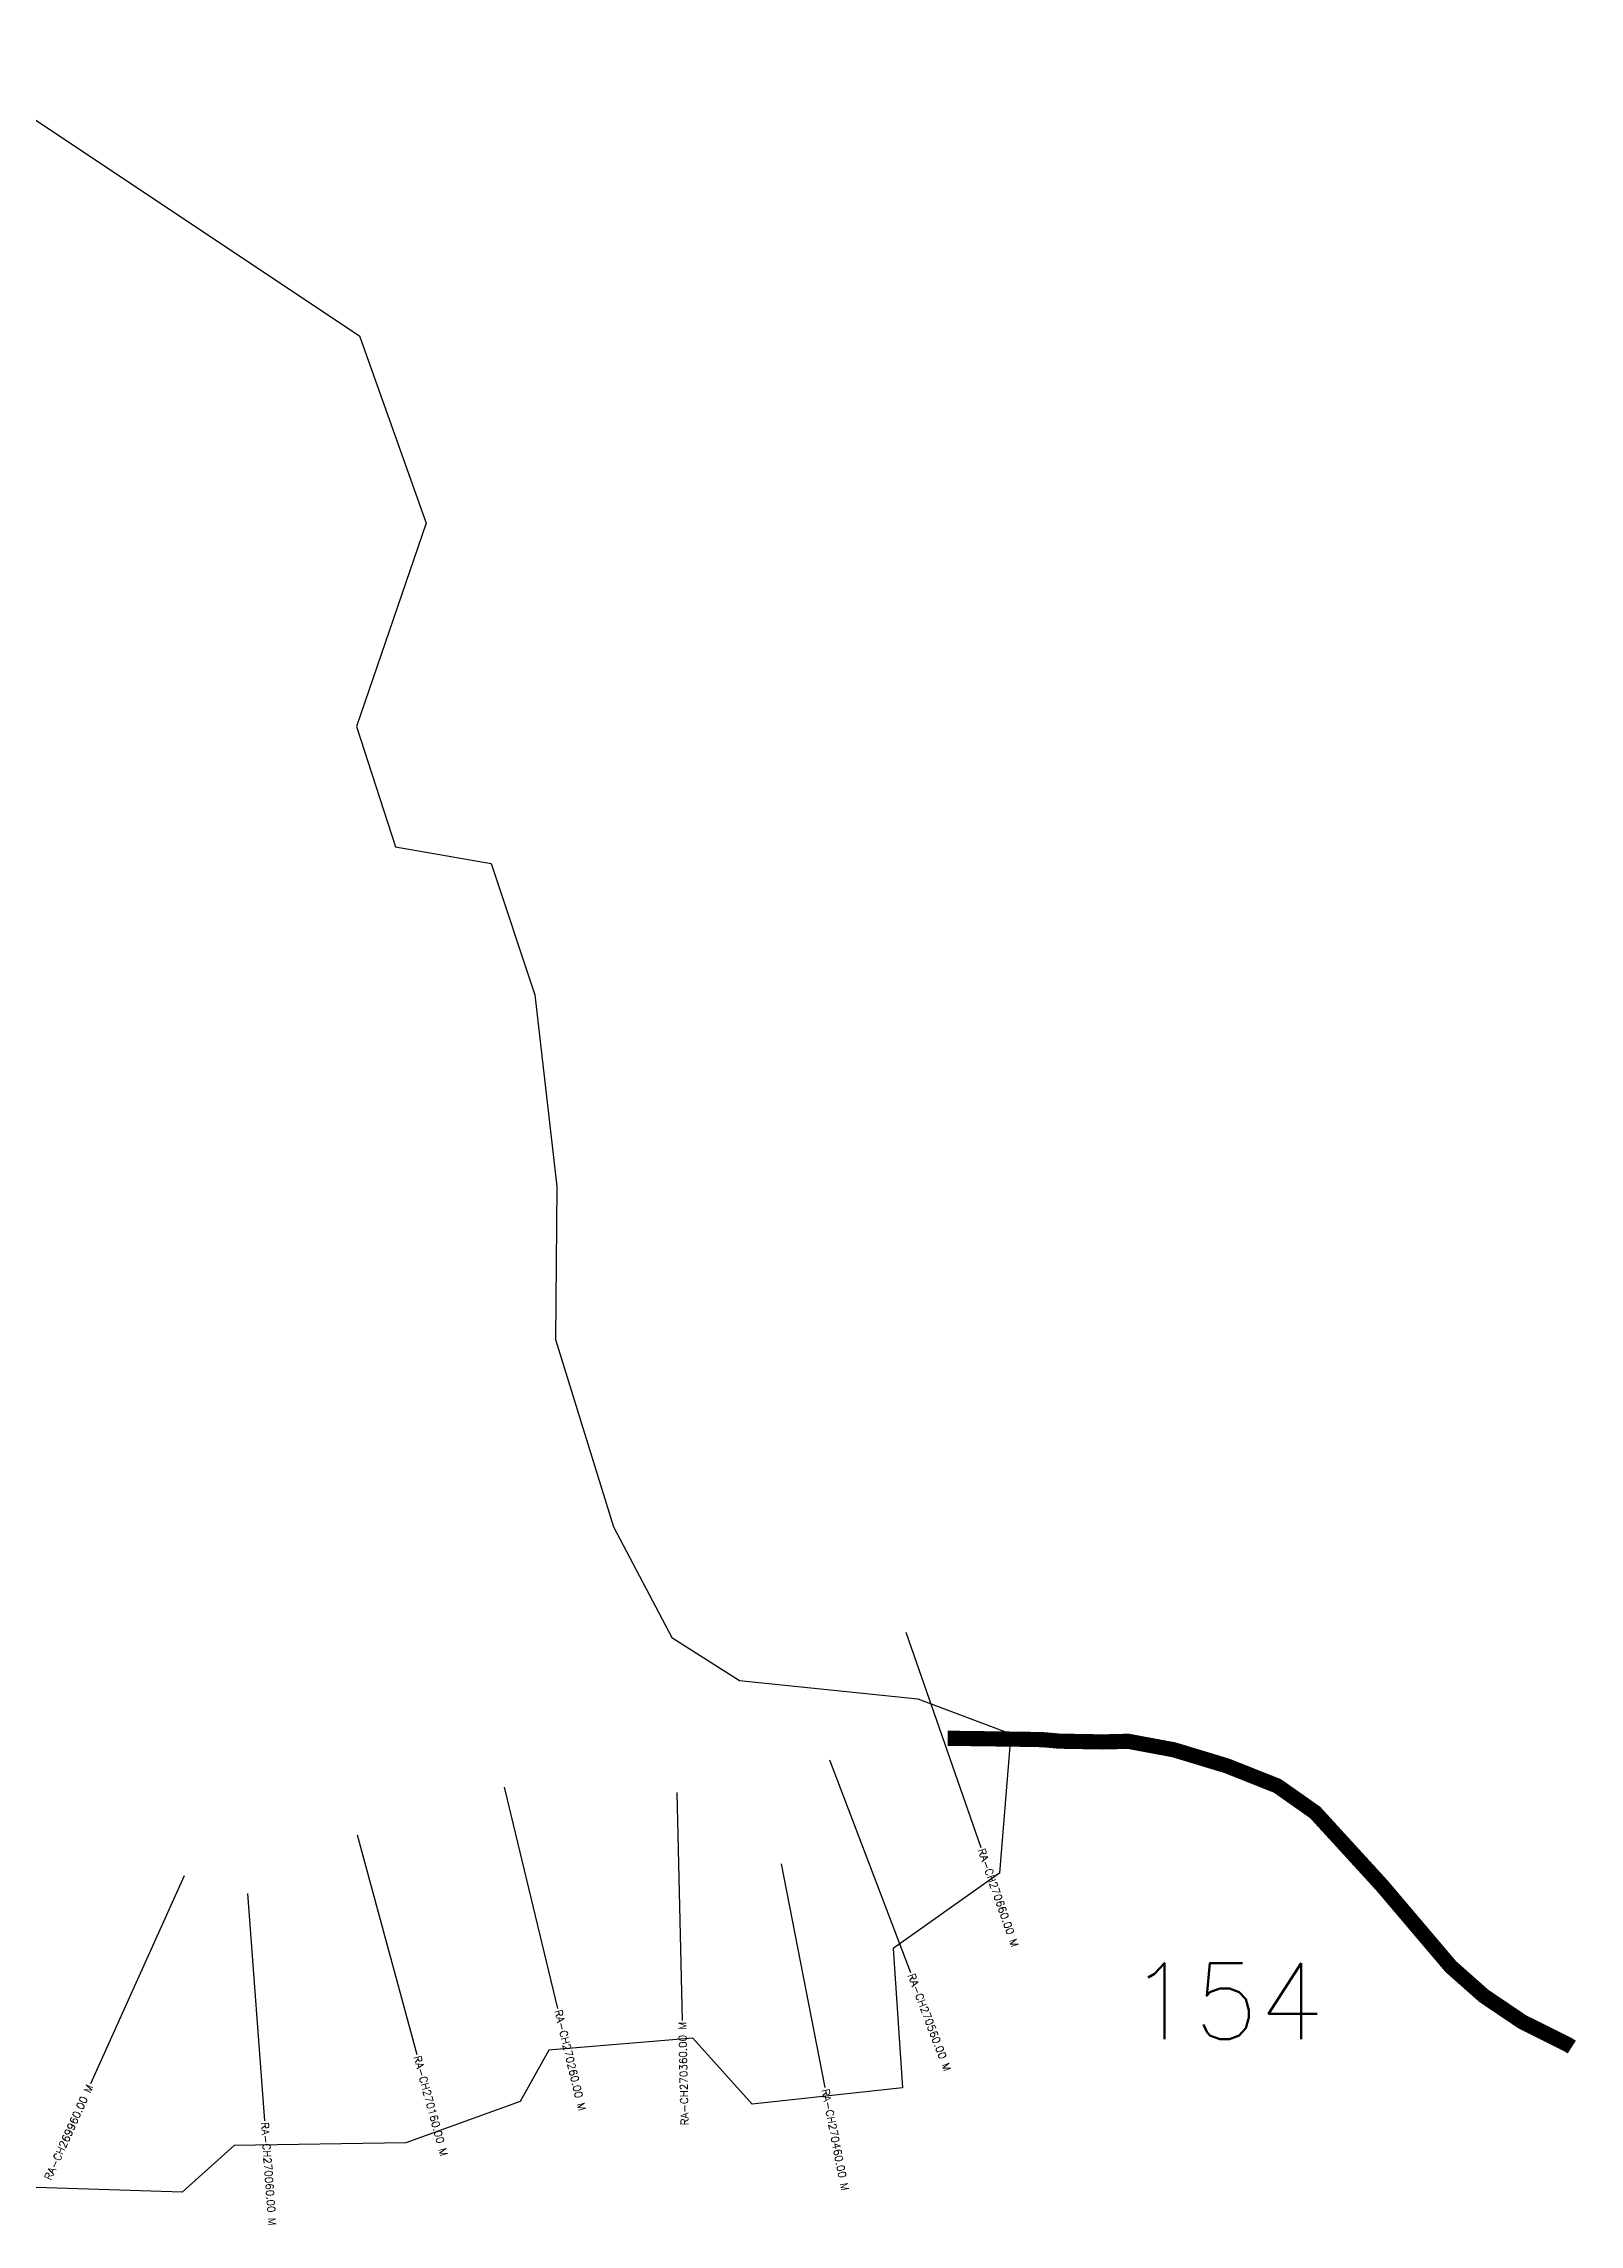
# Model space of a CAD drawing. Header units: metres. Extents: x 279427 to 281906, y 2029712 to 2031581.
# Drawn here: x 280894 to 281906, y 2029993 to 2031429 of the extents above; entities that cross this region are included whole.
import ezdxf
from ezdxf.enums import TextEntityAlignment as Align

# ---------------------------------------------------------------- set-up
doc = ezdxf.new("R2010")
doc.units = ezdxf.units.M
for name, color, linetype in [('ARTIFICIALLY PROTECTED', 4, 'Continuous'), ('CS', 134, 'Continuous'), ('CSMark', 6, 'Continuous')]:
    doc.layers.add(name, color=color, linetype=linetype)
doc.styles.get("Standard").update_dxf_attribs({"font": 'simplex.shx'})

msp = doc.modelspace()

# ---------------------------------------------------------------- linework, layer by layer
at = {"color": 6, "flags": 128}
msp.add_lwpolyline([(280813.3, 2031428.9), (281102.6, 2031236.4), (281146.4, 2031113), (281100.6, 2030979.2), (281126.2, 2030900), (281189.3, 2030889), (281217.9, 2030802.5), (281232.4, 2030676.1), (281231.6, 2030575.4), (281269.7, 2030452.1), (281308.3, 2030379.1), (281352.8, 2030350.8), (281470.2, 2030338.7), (281531.5, 2030315.8), (281524, 2030224), (281454.1, 2030174.4), (281460.2, 2030082.6), (281361.1, 2030071.8), (281322, 2030115.2), (281232.3, 2030107.8), (281227.2, 2030107.4), (281208.4, 2030073.6), (281133.1, 2030046.3), (281020, 2030044.6), (280985.7, 2030013.9), (280834.5, 2030018.6)], dxfattribs=at)
at = {"layer": 'ARTIFICIALLY PROTECTED', "const_width": 10, "flags": 128}
msp.add_lwpolyline([(281489.9, 2030312.8), (281512.5, 2030312.5), (281535, 2030312.2), (281552.3, 2030311.9), (281557.9, 2030311.4), (281563.4, 2030310.9), (281591.8, 2030310.4), (281608.9, 2030310.8), (281638.9, 2030305.2), (281673.6, 2030294.7), (281686, 2030289.8), (281707.1, 2030281.4), (281732, 2030263.9), (281775.9, 2030215.9), (281821.3, 2030162.4), (281843.1, 2030143.1), (281868.6, 2030125.9), (281898.2, 2030111.2), (281901, 2030109.4)], dxfattribs=at)
at = {"layer": 'CS'}
for p, q in [((281462.4, 2030382.6), (281511.7, 2030240.9)), ((281412, 2030298.6), (281465.4, 2030158.5)), ((281197.8, 2030280.7), (281233, 2030134.9)), ((281311.6, 2030277), (281315.1, 2030127)), ((281100.9, 2030249.3), (281140.2, 2030104.5)), ((281380.2, 2030230), (281409.1, 2030082.8)), ((280987, 2030222.1), (280925.4, 2030085.3)), ((281028.8, 2030210.5), (281040, 2030060.9))]:
    msp.add_line(p, q, dxfattribs=at)

# ---------------------------------------------------------------- texts
at = {"insert": (281609.1, 2030164.7), "char_height": 50, "attachment_point": 1}
msp.add_mtext_dynamic_manual_height_columns('154', width=84.374, gutter_width=1, heights=[74.2], dxfattribs=at)
at = {"layer": 'CSMark'}
for s, rotation, p in [('RA-CH270660.00 M', 289.1822, (281512, 2030240)), ('RA-CH270560.00 M', 290.8678, (281465.8, 2030157.6)), ('RA-CH270260.00 M', 283.5971, (281233.3, 2030133.9)), ('RA-CH270160.00 M', 285.1702, (281140.5, 2030103.6)), ('RA-CH270460.00 M', 281.1051, (281409.3, 2030081.8)), ('RA-CH270060.00 M', 274.2804, (281040.1, 2030059.9))]:
    msp.add_text(s, height=5, rotation=rotation, dxfattribs=at).set_placement(p, align=Align.MIDDLE_LEFT)
for s, rotation, p in [('RA-CH270360.00 M', 91.3593, (281315.1, 2030126)), ('RA-CH269960.00 M', 65.7368, (280925, 2030084.4))]:
    msp.add_text(s, height=5, rotation=rotation, dxfattribs=at).set_placement(p, align=Align.MIDDLE_RIGHT)

doc.saveas('drawing.dxf')
